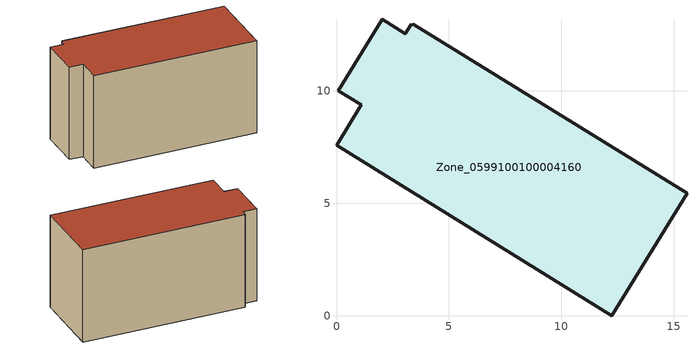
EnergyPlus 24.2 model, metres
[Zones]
Zone_0599100100004160
 floor ground (C_G): 3.32,12.96 3.39,12.92 3.42,12.96 15.6,5.46 12.25,0 0,7.58 1.11,9.38 0.09,10.01 2.03,13.19 3.06,12.55 z1.65
 wall outside (C_F): 2.03,13.19 0.09,10.01 1.11,9.38 0,7.58 12.25,0 15.6,5.46 3.42,12.96 3.39,12.92 3.32,12.96 3.06,12.55 2.03,13.19 z1.65:10.13
 roof outside (C_R): 3.39,12.92 3.32,12.96 3.06,12.55 2.03,13.19 0.09,10.01 1.11,9.38 0,7.58 12.25,0 15.6,5.46 3.42,12.96 z10.13
[BUILDING]
Pand.0599100100004160: North Axis=0; Terrain=City; Loads Convergence Tolerance Value=0.04; Temperature Convergence Tolerance Value=0.4; Solar Distribution=FullExterior; Maximum Number of Warmup Days=25; Minimum Number of Warmup Days=1
[Site:Location]
Rotterdam.The.Hague.AP_ZH_NLD Design_Conditions: Latitude=51.96; Longitude=4.45; Time Zone=1; Elevation=-4.5
[SITE:GROUNDTEMPERATURE:BUILDINGSURFACE]
18, 18, 18, 18, 18, 18, 18, 18, 18, 18, 18, 18
[MATERIAL] Thermal Absorptance=0.9; Solar Absorptance=0.7; Visible Absorptance=0.7
Name | Roughness | Thickness | Conductivity | Density | Specific Heat
G.TI.2006-2014 | MediumSmooth | 0.15 | 0.06 | 540 | 1210
F.TI.2006-2014 | Rough | 0.3 | 0.12 | 1920 | 840
R.TI.2006-2014 | MediumRough | 0.2 | 0.08 | 1500 | 1000
[CONSTRUCTION]
C_G: G.TI.2006-2014
C_F: F.TI.2006-2014
C_R: R.TI.2006-2014
[ZONE]
Zone_0599100100004160: Type=1; Multiplier=1; Ceiling Height=Autocalculate; Volume=Autocalculate; Floor Area=autocalculate; Part of Total Floor Area=Yes
[ZONEINFILTRATION:DESIGNFLOWRATE]
Infil_Zone_0599100100004160: Zone or ZoneList or Space or SpaceList=Zone_0599100100004160; Schedule=AlwaysOn; Design Flow Rate Calculation Method=Flow/Area; Flow Rate per Floor Area=0.0015; Constant Term Coefficient=1; Temperature Term Coefficient=0; Velocity Term Coefficient=0; Velocity Squared Term Coefficient=0
[HVACTEMPLATE:ZONE:IDEALLOADSAIRSYSTEM]
Zone_0599100100004160: Maximum Heating Supply Air Temperature=50; Minimum Cooling Supply Air Temperature=13; Maximum Heating Supply Air Humidity Ratio=0.0156; Minimum Cooling Supply Air Humidity Ratio=0.0077; Heating Limit=NoLimit; Cooling Limit=NoLimit; Dehumidification Control Type=ConstantSensibleHeatRatio; Cooling Sensible Heat Ratio=0.7; Dehumidification Setpoint=60; Humidification Control Type=None; Humidification Setpoint=30; Outdoor Air Method=None; Outdoor Air Flow Rate per Person=0.00944; Outdoor Air Flow Rate per Zone Floor Area=0; Outdoor Air Flow Rate per Zone=0; Demand Controlled Ventilation Type=None; Outdoor Air Economizer Type=NoEconomizer; Heat Recovery Type=None; Sensible Heat Recovery Effectiveness=0.7; Latent Heat Recovery Effectiveness=0.65
[ZONECONTROL:THERMOSTAT]
ThermostatControl_Zone_0599100100004160: Zone or ZoneList=Zone_0599100100004160; Control Type Schedule=DualSetpointControlType; Control 1=Thermostat_Zone_0599100100004160; Temperature Difference Between Cutout And Setpoint=0
[THERMOSTATSETPOINT:DUALSETPOINT]
Thermostat_Zone_0599100100004160: Heating Setpoint Temperature Schedule=HeatingSetpoint_Zone_0599100100004160; Cooling Setpoint Temperature Schedule=CoolingSetpoint_Zone_0599100100004160
[SCHEDULE:COMPACT]
HeatingSetpoint_Zone_0599100100004160: Through: 12/31, For: AllDays, Until: 24:00, 21
CoolingSetpoint_Zone_0599100100004160: Through: 12/31, For: AllDays, Until: 24:00, 24
DualSetpointControlType: Through: 12/31, For: AllDays, Until: 24:00, 4
AlwaysOn: Through: 12/31, For: AllDays, Until: 24:00, 1
